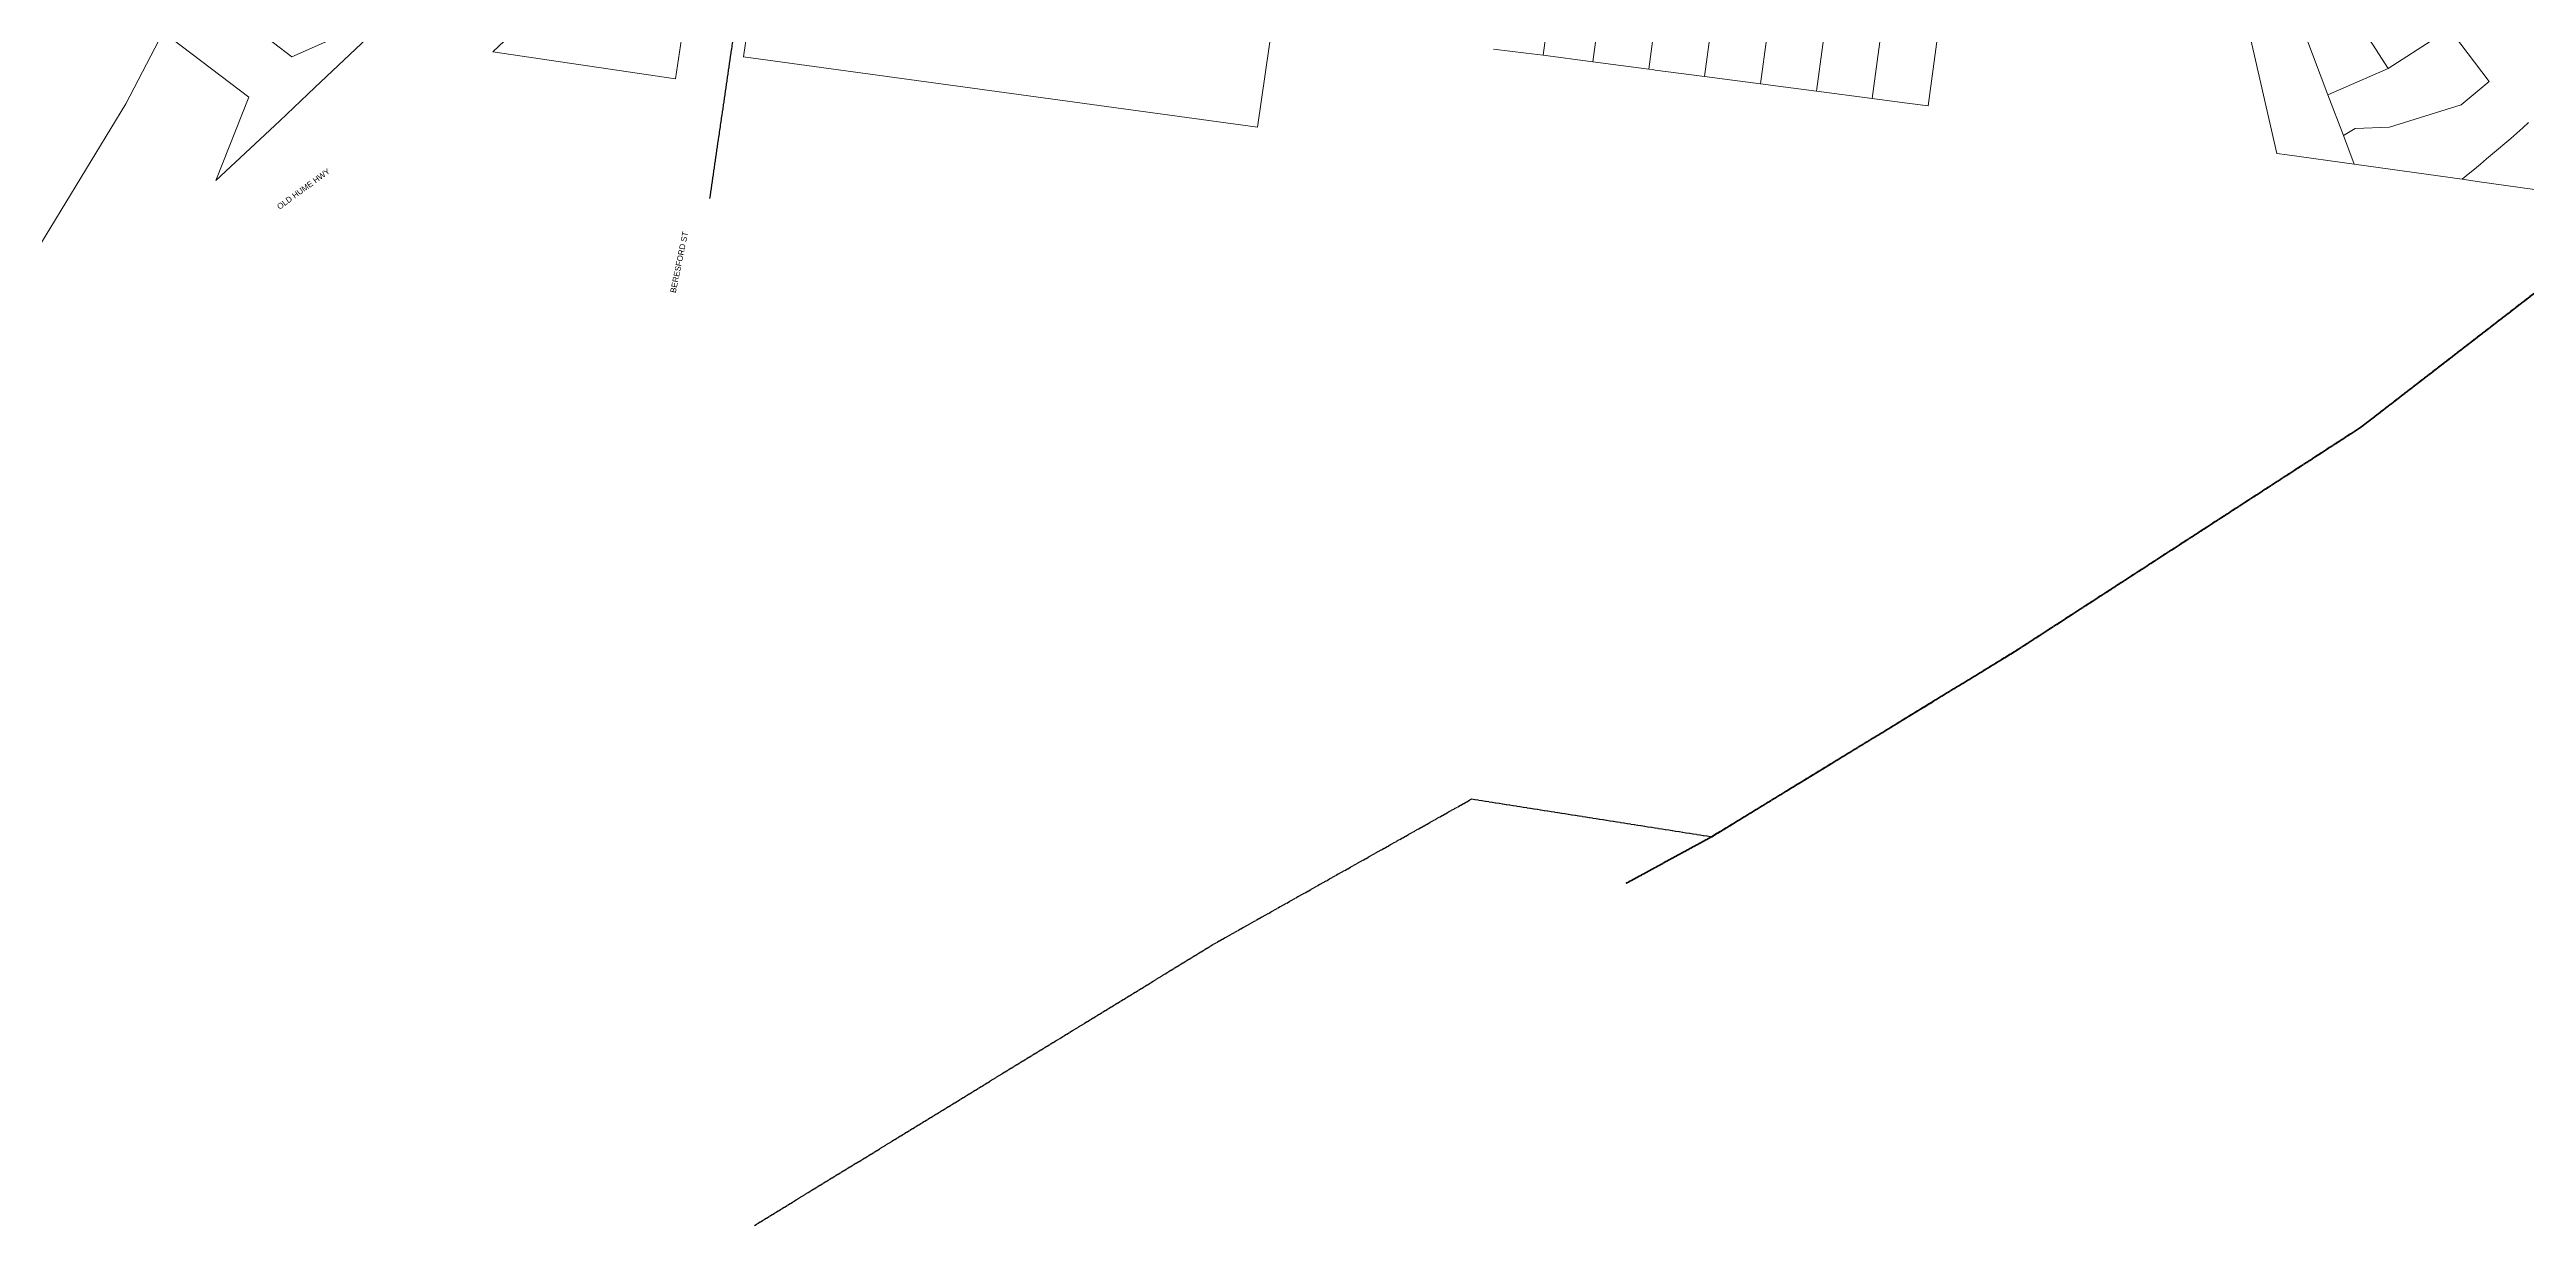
# Model space of a CAD drawing. Header units: metres. Extents: x 264899 to 270320, y 6185871 to 6191197.
# Drawn here: x 267766 to 268544, y 6186063 to 6186432 of the extents above; entities that cross this region are included whole.
import ezdxf

# ---------------------------------------------------------------- set-up
doc = ezdxf.new("R2010")
doc.units = ezdxf.units.M
doc.linetypes.add('Cable Exist OH', pattern=[1, 1, 0])
for name, color, linetype, lineweight in [('_User_HV_Exist', 1, 'Continuous', 35), ('Cadastre Land Parcels_SP_EXT', 118, 'Continuous', 15), ('Cadastre Roads_SP_EXT', 218, 'Continuous', 15), ('Mains_HV_EXT', 13, 'Continuous', 25), ('Mains_SL_EXT', 131, 'Continuous', 25), ('Mains_TR_EXT', 211, 'Continuous', 25)]:
    doc.layers.add(name, color=color, linetype=linetype, lineweight=lineweight)
doc.styles.get("Standard").update_dxf_attribs({"font": 'arial.ttf'})

msp = doc.modelspace()

# ---------------------------------------------------------------- linework, layer by layer
at = {"layer": '_User_HV_Exist', "linetype": 'Cable Exist OH'}
msp.add_lwpolyline([(268261.33, 6186170.1), (268288.13, 6186184.68), (268383.6, 6186242.97), (268492, 6186313.17), (268594.74, 6186392.5), (268690.87, 6186497.27), (268754.95, 6186571.79), (268822.76, 6186645.84), (268906.14, 6186697.03), (268991.39, 6186753.21), (269097.48, 6186820.72)], dxfattribs=at)
at = {"layer": 'Cadastre Land Parcels_SP_EXT', "linetype": 'Continuous'}
for points in [[(268490.24, 6186406.93), (268500.95, 6186407.37), (268523.54, 6186414.34), (268532.34, 6186421.69), (268521.06, 6186436.44), (268497.94, 6186466.56), (268497.18, 6186465.92), (268496.41, 6186465.28), (268495.64, 6186464.65), (268494.87, 6186464.03), (268494.08, 6186463.41), (268515.59, 6186435.36), (268500.57, 6186425.69), (268481.68, 6186417.47), (268486.51, 6186404.7), (268490.24, 6186406.93)], [(268515.59, 6186435.36), (268494.08, 6186463.41), (268493.3, 6186462.8), (268492.51, 6186462.19), (268491.71, 6186461.6), (268490.91, 6186461), (268490.1, 6186460.42), (268489.29, 6186459.84), (268488.48, 6186459.27), (268487.66, 6186458.7), (268486.84, 6186458.14), (268486.01, 6186457.59), (268485.17, 6186457.04), (268484.34, 6186456.5), (268483.5, 6186455.97), (268482.65, 6186455.44), (268481.8, 6186454.92), (268500.57, 6186425.69), (268515.59, 6186435.36)], [(267836.59, 6186433.76), (267821.2, 6186445.48), (267812.59, 6186452.04), (267810.55, 6186453.59), (267801.97, 6186437.14), (267828.82, 6186416.69), (267818.43, 6186390.62), (267838.53, 6186409.29), (267849.58, 6186419.72), (267875.25, 6186443.95), (267871.18, 6186442.15), (267842.32, 6186429.4), (267836.59, 6186433.76)], [(268150.39, 6186440.54), (268080.4, 6186449.32), (267988.81, 6186460.81), (267984.18, 6186429.34), (268145.5, 6186407.32), (268150.39, 6186440.54)], [(268254.8, 6186457.23), (268239.23, 6186459.27), (268235.26, 6186429.86), (268250.83, 6186427.82), (268254.8, 6186457.23)], [(268272.35, 6186454.93), (268254.8, 6186457.23), (268250.83, 6186427.82), (268268.38, 6186425.51), (268272.35, 6186454.93)], [(268289.9, 6186452.63), (268272.35, 6186454.93), (268268.38, 6186425.51), (268269.48, 6186425.37), (268269.96, 6186425.31), (268270.44, 6186425.24), (268285.93, 6186423.21), (268289.9, 6186452.63)], [(268500.57, 6186425.69), (268481.8, 6186454.92), (268480.95, 6186454.41), (268480.09, 6186453.91), (268479.23, 6186453.41), (268478.36, 6186452.92), (268477.49, 6186452.43), (268476.62, 6186451.95), (268475.74, 6186451.48), (268474.86, 6186451.02), (268473.97, 6186450.56), (268473.09, 6186450.11), (268472.19, 6186449.67), (268471.3, 6186449.24), (268470.4, 6186448.81), (268469.91, 6186448.58), (268481.68, 6186417.47), (268500.57, 6186425.69)], [(267965.93, 6186443.35), (267927.09, 6186447.23), (267919.89, 6186444.58), (267905.42, 6186430.92), (267962.85, 6186422.46), (267965.93, 6186443.35)], [(268307.45, 6186450.32), (268289.9, 6186452.63), (268285.93, 6186423.21), (268303.48, 6186420.91), (268307.45, 6186450.32)], [(268325.01, 6186448.02), (268307.45, 6186450.32), (268303.48, 6186420.91), (268309.07, 6186420.17), (268321.03, 6186418.6), (268325.01, 6186448.02)], [(268342.56, 6186445.72), (268325.01, 6186448.02), (268321.03, 6186418.6), (268338.59, 6186416.3), (268342.56, 6186445.72)], [(268360.11, 6186443.41), (268342.56, 6186445.72), (268338.59, 6186416.3), (268348.66, 6186414.98), (268356.14, 6186414), (268360.11, 6186443.41)], [(268486.51, 6186404.7), (268481.68, 6186417.47), (268469.91, 6186448.58), (268469.5, 6186448.39), (268468.59, 6186447.97), (268467.68, 6186447.57), (268466.77, 6186447.17), (268465.85, 6186446.78), (268464.93, 6186446.39), (268464.01, 6186446.02), (268463.09, 6186445.65), (268462.16, 6186445.28), (268461.23, 6186444.93), (268460.3, 6186444.58), (268459.36, 6186444.24), (268458.42, 6186443.91), (268457.48, 6186443.59), (268456.54, 6186443.27), (268455.59, 6186442.96), (268465.61, 6186399.05), (268468.86, 6186398.6), (268489.91, 6186395.68), (268486.51, 6186404.7)]]:
    msp.add_lwpolyline(points, close=True, dxfattribs=at)
for points in [[(268219.68, 6186431.84), (268229.88, 6186430.56), (268235.26, 6186429.86), (268239.23, 6186459.27)], [(267836.59, 6186433.76), (267842.32, 6186429.4), (267871.18, 6186442.15)], [(267761.92, 6186368.22), (267790.23, 6186414.67), (267801.97, 6186437.14)], [(268521.06, 6186436.44), (268532.34, 6186421.69), (268523.54, 6186414.34), (268500.95, 6186407.37), (268490.24, 6186406.93), (268486.51, 6186404.7), (268489.91, 6186395.68), (268523.83, 6186390.98), (268525.72, 6186392.54), (268525.72, 6186392.54), (268527.64, 6186394.13), (268529.56, 6186395.73), (268531.46, 6186397.34), (268533.37, 6186398.95), (268535.27, 6186400.56), (268537.16, 6186402.19), (268539.05, 6186403.81), (268540.93, 6186405.45), (268542.81, 6186407.09), (268544.68, 6186408.74)], [(268544.68, 6186408.74), (268542.81, 6186407.09), (268540.93, 6186405.45), (268539.05, 6186403.81), (268537.16, 6186402.19), (268535.27, 6186400.56), (268533.37, 6186398.95), (268531.46, 6186397.34), (268529.56, 6186395.73), (268527.64, 6186394.13), (268525.72, 6186392.54), (268523.83, 6186390.98), (268528.52, 6186390.3), (268577.31, 6186383.49)]]:
    msp.add_lwpolyline(points, dxfattribs=at)
at = {"layer": 'Mains_HV_EXT', "linetype": 'Cable Exist OH'}
msp.add_lwpolyline([(268261.33, 6186170.1), (268288.13, 6186184.68), (268383.6, 6186242.97), (268492, 6186313.17), (268594.74, 6186392.5), (268690.87, 6186497.27), (268754.95, 6186571.79), (268822.76, 6186645.84), (268906.14, 6186697.03), (268991.39, 6186753.21), (269097.48, 6186820.72)], dxfattribs=at)
at = {"layer": 'Mains_SL_EXT', "linetype": 'Cable Exist OH'}
msp.add_lwpolyline([(267973.6, 6186384.89), (267981.4, 6186438.24), (267984.27, 6186457.34)], dxfattribs=at)
at = {"layer": 'Mains_TR_EXT', "linetype": 'Cable Exist OH'}
msp.add_lwpolyline([(267987.61, 6186062.77), (268051.34, 6186101.78), (268083.76, 6186121.62), (268131.7, 6186150.97), (268212.82, 6186196.56), (268288.18, 6186184.71), (268383.57, 6186242.95), (268491.92, 6186313.12), (268594.73, 6186392.49), (268690.85, 6186497.26), (268754.99, 6186571.67), (268822.69, 6186645.78), (268906.14, 6186697.03), (268991.39, 6186753.21), (269097.48, 6186820.72), (269204.65, 6186898.38), (269285.31, 6186974.58)], dxfattribs=at)

# ---------------------------------------------------------------- texts
at = {"layer": 'Cadastre Roads_SP_EXT'}
for s, rotation, p in [('OLD HUME HWY', 36.11467, (267838.5, 6186381.38)), ('BERESFORD ST', 78.33671, (267962.86, 6186355.2))]:
    msp.add_text(s, height=1.8, rotation=rotation, dxfattribs=at).set_placement(p)

doc.saveas('drawing.dxf')
